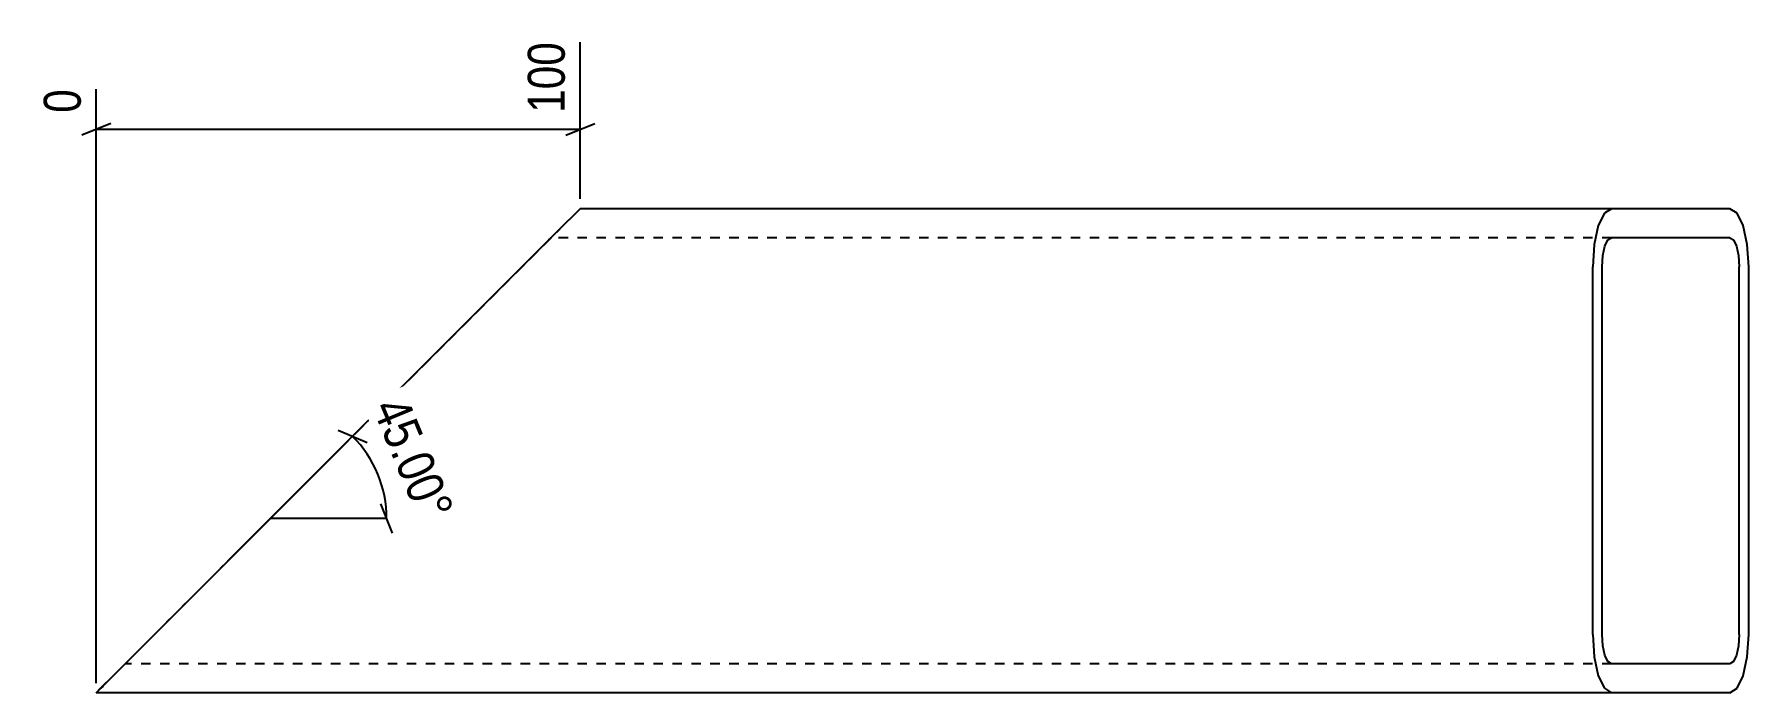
# Model space of a CAD drawing. Header units: millimetres. Extents: x 6 to 6083, y 6 to 184.
# Drawn here: x 5728.4 to 6082.6, y 6 to 142 of the extents above.
import ezdxf

# ---------------------------------------------------------------- set-up
doc = ezdxf.new("R2010")
doc.units = ezdxf.units.MM
doc.linetypes.add('DXK_LINE_DOT2', pattern=[3.9198, 1.9599, -1.9599])
doc.layers.add('MÅLSÆTNING', color=7, linetype='Continuous')
doc.layers.add('STÅL', color=7, linetype='Continuous')
doc.styles.add('Arial Narrow', font='ARIALN.TTF', dxfattribs={"height": 0.2})

msp = doc.modelspace()

# ---------------------------------------------------------------- linework, layer by layer
at = {"layer": 'MÅLSÆTNING', "color": 7, "linetype": 'Continuous'}
for p, q in [((5841.22, 108), (5841.22, 140.43)), ((5741.22, 8), (5741.22, 130.68)), ((5744.22, 123.6), (5738.22, 121.2)), ((5741.22, 122.4), (5841.22, 122.4)), ((5838.22, 121.2), (5844.22, 123.6)), ((5791.22, 60.24), (5797.16, 57.69)), ((5742.64, 7.41), (5794.19, 58.97)), ((5794.19, 58.97), (5777.22, 41.99)), ((5802.42, 38.99), (5800.02, 44.99)), ((5801.22, 41.99), (5777.22, 41.99))]:
    msp.add_line(p, q, dxfattribs=at)
msp.add_arc((5777.22, 41.99), 24, 0, 45.0015, dxfattribs=at)
at = {"layer": 'STÅL', "color": 2, "linetype": 'Continuous'}
for p, q in [((5837.7, 102.49), (5840.3, 105.09)), ((5840.3, 105.09), (5841.21, 106)), ((5841.22, 106), (5841.21, 106)), ((6054.28, 106), (5841.21, 106)), ((6052.8, 105.09), (6051.54, 102.49)), ((6054.28, 106), (6052.8, 105.09)), ((6078.76, 106), (6054.28, 106)), ((6080.24, 105.09), (6078.76, 106)), ((6081.5, 102.49), (6080.24, 105.09)), ((5837.7, 102.49), (5748.63, 13.41)), ((6051.54, 102.49), (6050.71, 98.59)), ((6052.91, 98.24), (6053.54, 99.54)), ((6053.54, 99.54), (6054.28, 100)), ((6078.76, 100), (6054.28, 100)), ((6078.76, 100), (6079.5, 99.54)), ((6079.5, 99.54), (6080.13, 98.24)), ((6082.33, 98.59), (6081.5, 102.49)), ((6050.71, 98.59), (6050.41, 94)), ((6052.34, 94), (6052.49, 96.3)), ((6052.49, 96.3), (6052.91, 98.24)), ((6080.13, 98.24), (6080.55, 96.3)), ((6080.55, 96.3), (6080.69, 94)), ((6082.63, 94), (6082.33, 98.59)), ((6050.41, 18), (6050.41, 94)), ((6052.34, 18), (6052.34, 94)), ((6080.69, 18), (6080.69, 94)), ((6082.63, 18), (6082.63, 94)), ((6050.41, 18), (6050.71, 13.41)), ((6052.49, 15.7), (6052.34, 18)), ((6080.69, 18), (6080.55, 15.7)), ((6082.33, 13.41), (6082.63, 18)), ((6052.91, 13.76), (6052.49, 15.7)), ((6080.55, 15.7), (6080.13, 13.76)), ((5744.73, 9.51), (5748.63, 13.41)), ((6050.71, 13.41), (6051.54, 9.51)), ((6053.54, 12.46), (6052.91, 13.76)), ((6054.28, 12), (6053.54, 12.46)), ((6078.76, 12), (6054.28, 12)), ((6079.5, 12.46), (6078.76, 12)), ((6080.13, 13.76), (6079.5, 12.46)), ((6081.5, 9.51), (6082.33, 13.41)), ((5742.13, 6.91), (5744.73, 9.51)), ((6051.54, 9.51), (6052.8, 6.91)), ((6080.24, 6.91), (6081.5, 9.51)), ((5741.22, 6), (5742.13, 6.91)), ((5741.22, 6), (5741.22, 6)), ((6054.28, 6), (5741.22, 6)), ((6052.8, 6.91), (6054.28, 6)), ((6078.76, 6), (6054.28, 6)), ((6078.76, 6), (6080.24, 6.91))]:
    msp.add_line(p, q, dxfattribs=at)
at = {"layer": 'STÅL', "color": 7, "linetype": 'DXK_LINE_DOT2'}
for p, q in [((5840.3, 105.09), (5837.7, 102.49)), ((5841.22, 106), (5840.3, 105.09)), ((5834.76, 99.54), (5747.22, 12)), ((5837.7, 102.49), (5750.93, 15.7)), ((5835.22, 100), (5753.22, 18)), ((5834.76, 99.54), (5835.21, 100)), ((5835.21, 100), (5835.22, 100)), ((6054.28, 100), (5835.21, 100)), ((5750.93, 15.7), (5742.14, 6.91)), ((5747.68, 12.46), (5750.93, 15.7)), ((5747.22, 12), (5747.68, 12.46)), ((5747.22, 12), (5747.22, 12)), ((6054.28, 12), (5747.22, 12)), ((5742.14, 6.91), (5741.22, 6))]:
    msp.add_line(p, q, dxfattribs=at)

# ---------------------------------------------------------------- next in the draw order: wipeouts: each hides what was drawn before it
at = {"color": 0, "linetype": 'Continuous'}
for points in [[(5839.62, 142.03), (5828.42, 142.03), (5828.42, 124.2), (5839.62, 124.2)], [(5739.62, 132.28), (5728.42, 132.28), (5728.42, 124.2), (5739.62, 124.2)]]:
    msp.add_wipeout(points, dxfattribs=at).dxf.layer = 'MÅLSÆTNING'
at = {"color": 0}
msp.add_wipeout([(5807.37, 38.57), (5817.72, 42.86), (5806.47, 70.03), (5796.12, 65.74)], dxfattribs=at).dxf.layer = 'MÅLSÆTNING'

# ---------------------------------------------------------------- next in the draw order: texts
at = {"layer": 'MÅLSÆTNING', "color": 3, "linetype": 'Continuous', "style": 'Arial Narrow'}
for s, height, p in [('100', 7.635, (5838.02, 125.8)), ('0', 7.64, (5738.02, 125.8))]:
    msp.add_text(s, height=height, rotation=90.0002, dxfattribs=at).set_placement(p)
at = {"layer": 'MÅLSÆTNING', "color": 3, "style": 'Arial Narrow'}
msp.add_text('45.00°', height=7.635, rotation=-67.5002, dxfattribs=at).set_placement((5798.21, 64.88))

doc.saveas('drawing.dxf')
